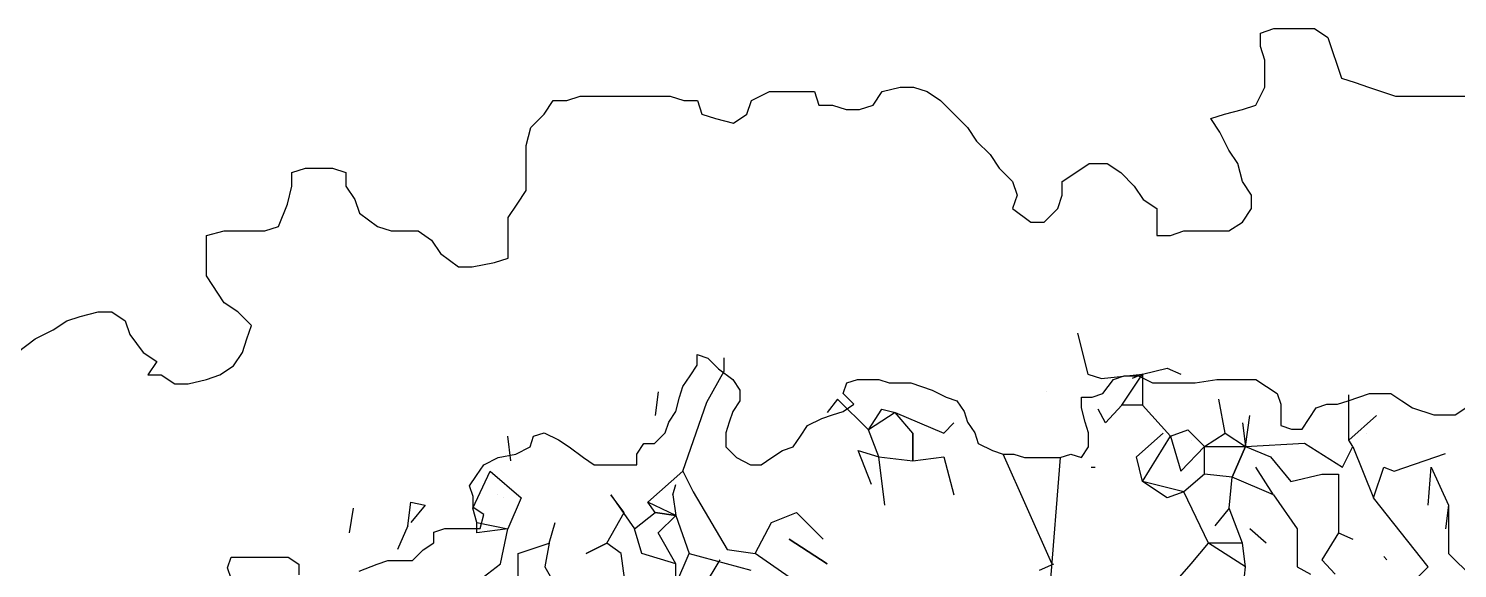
# Model space of a CAD drawing. Header units: inches. Extents: x -902 to 12417, y -2973 to 6117.
# Drawn here: x 1516.8 to 1768.8, y -1889.7 to -1794.4 of the extents above; entities that cross this region are included whole.
import ezdxf

# ---------------------------------------------------------------- set-up
doc = ezdxf.new("R2010")
doc.units = ezdxf.units.IN
doc.header["$MEASUREMENT"] = 0
doc.layers.add('pino marittimo', color=7, linetype='Continuous')

# ---------------------------------------------------------------- blocks, each defined once
blk = doc.blocks.new('alberello')
at = {"layer": 'pino marittimo'}
for p, q in [((153.0227, -0.1682), (153.0409, -0.2408)), ((152.3993, -0.2354), (152.3993, -0.2118)), ((152.3685, -0.2899), (152.3993, -0.2354)), ((153.0409, -0.2408), (153.0645, -0.2481)), ((153.0645, -0.2481), (153.1372, -0.2408)), ((153.1009, -0.2954), (153.1372, -0.2408)), ((153.1372, -0.2408), (153.1191, -0.2481)), ((153.1372, -0.2408), (153.1808, -0.2299)), ((153.1372, -0.2408), (153.1372, -0.2954)), ((153.1808, -0.2299), (153.2045, -0.2408)), ((152.283, -0.2717), (152.2776, -0.3135)), ((152.9682, -0.2717), (152.9682, -0.2717)), ((152.3266, -0.4117), (152.3685, -0.2899)), ((152.5993, -0.2845), (152.5811, -0.3081)), ((152.6538, -0.339), (152.5993, -0.2845)), ((153.1009, -0.2954), (153.0718, -0.3263)), ((153.1372, -0.2954), (153.1009, -0.2954)), ((153.1372, -0.2954), (153.1863, -0.3499)), ((153.2826, -0.3444), (153.2717, -0.2845)), ((153.5007, -0.3572), (153.5007, -0.2772)), ((152.6538, -0.339), (152.6774, -0.3026)), ((152.701, -0.3081), (152.6538, -0.339)), ((152.6774, -0.3026), (152.701, -0.3081)), ((152.7319, -0.3444), (152.701, -0.3081)), ((152.701, -0.3081), (152.7865, -0.3444)), ((152.7865, -0.3444), (152.8046, -0.3263)), ((153.0718, -0.3263), (153.0591, -0.3026)), ((153.3135, -0.3263), (153.319, -0.3681)), ((153.319, -0.3681), (153.3262, -0.3135)), ((153.5007, -0.3572), (153.5498, -0.3135)), ((152.0231, -0.3935), (152.0177, -0.3499)), ((152.672, -0.3862), (152.6538, -0.339)), ((152.7319, -0.3935), (152.7319, -0.3444)), ((152.7319, -0.3444), (152.7319, -0.3935)), ((153.1263, -0.3862), (153.1736, -0.3444)), ((153.1372, -0.4299), (153.1863, -0.3499)), ((153.1863, -0.3499), (153.2172, -0.339)), ((153.1863, -0.3499), (153.2045, -0.4117)), ((153.2172, -0.339), (153.2463, -0.3681)), ((153.2463, -0.3681), (153.2826, -0.3444)), ((153.2826, -0.3444), (153.319, -0.3681)), ((153.5316, -0.3444), (153.5316, -0.3444)), ((152.6592, -0.4353), (152.6356, -0.3753)), ((152.6356, -0.3753), (152.672, -0.3862)), ((153.2045, -0.4117), (153.2463, -0.3681)), ((153.2227, -0.3572), (153.2227, -0.3572)), ((153.2463, -0.4171), (153.2463, -0.3681)), ((153.2463, -0.3681), (153.319, -0.3681)), ((153.319, -0.3681), (153.2953, -0.4226)), ((153.2953, -0.4226), (153.319, -0.3681)), ((153.319, -0.3681), (153.4226, -0.3626)), ((153.319, -0.3681), (153.3626, -0.3862)), ((153.4226, -0.3626), (153.4898, -0.4044)), ((153.4898, -0.4044), (153.508, -0.3681)), ((153.508, -0.3681), (153.5007, -0.3572)), ((153.508, -0.3681), (153.5443, -0.4589)), ((152.6829, -0.4717), (152.672, -0.3862)), ((152.672, -0.3862), (152.7319, -0.3935)), ((152.7319, -0.3935), (152.7865, -0.3862)), ((152.7865, -0.3862), (152.8046, -0.4535)), ((152.7865, -0.3862), (152.7865, -0.3862)), ((152.7865, -0.3862), (152.8046, -0.4535)), ((152.9918, -0.3878), (152.9737, -0.6171)), ((153.1372, -0.4299), (153.1263, -0.3862)), ((153.3626, -0.3862), (153.3989, -0.4299)), ((153.5807, -0.4117), (153.6716, -0.3808)), ((151.9559, -0.4771), (151.9868, -0.4117)), ((151.9868, -0.4117), (152.0413, -0.4589)), ((152.2649, -0.4662), (152.3266, -0.4117)), ((152.3266, -0.4117), (152.3448, -0.448)), ((153.0464, -0.4044), (153.0536, -0.4044)), ((153.2463, -0.4171), (153.2099, -0.448)), ((153.2953, -0.4226), (153.2463, -0.4171)), ((153.2899, -0.4771), (153.2953, -0.4226)), ((153.368, -0.4535), (153.2953, -0.4226)), ((153.368, -0.4535), (153.3371, -0.4044)), ((153.3989, -0.4299), (153.4535, -0.4171)), ((153.4535, -0.4171), (153.4825, -0.4171)), ((153.4535, -0.4171), (153.4825, -0.4171)), ((153.4825, -0.4171), (153.4825, -0.5207)), ((153.5443, -0.4589), (153.5625, -0.4044)), ((153.5625, -0.4044), (153.5807, -0.4117)), ((153.6407, -0.4717), (153.6461, -0.4044)), ((153.6461, -0.4044), (153.677, -0.4717)), ((151.9995, -0.4535), (151.9995, -0.4535)), ((152.2231, -0.4844), (152.1994, -0.4535)), ((152.1994, -0.4535), (152.2412, -0.5135)), ((152.3085, -0.4535), (152.3139, -0.4353)), ((152.3085, -0.4535), (152.3139, -0.4898)), ((152.3448, -0.448), (152.4048, -0.5498)), ((153.2099, -0.448), (153.1372, -0.4299)), ((153.1808, -0.4589), (153.1372, -0.4299)), ((153.2099, -0.448), (153.1808, -0.4589)), ((153.2535, -0.5389), (153.2099, -0.448)), ((153.368, -0.4535), (153.4098, -0.5135)), ((151.7451, -0.4771), (151.7378, -0.5207)), ((151.8414, -0.508), (151.8468, -0.4662)), ((151.8468, -0.4662), (151.8723, -0.4717)), ((151.8723, -0.4717), (151.8468, -0.5026)), ((151.9632, -0.5026), (151.9559, -0.4771)), ((152.0104, -0.4589), (152.0104, -0.4589)), ((152.0413, -0.4589), (152.0177, -0.5135)), ((152.3139, -0.4898), (152.2649, -0.4662)), ((152.2776, -0.4844), (152.2649, -0.4662)), ((153.2899, -0.4771), (153.2645, -0.508)), ((153.3135, -0.5389), (153.2899, -0.4771)), ((153.6407, -0.5807), (153.5443, -0.4589)), ((153.677, -0.4717), (153.6716, -0.5135)), ((153.677, -0.4717), (153.677, -0.5571)), ((151.9632, -0.5026), (152.0177, -0.5135)), ((151.9632, -0.5207), (151.9632, -0.5026)), ((152.0904, -0.5389), (152.1013, -0.5026)), ((152.1922, -0.5389), (152.2231, -0.4844)), ((152.2412, -0.5135), (152.2776, -0.4844)), ((152.3139, -0.4898), (152.2776, -0.4844)), ((152.2776, -0.4844), (152.3139, -0.4898)), ((152.283, -0.5207), (152.3139, -0.4898)), ((152.3139, -0.4898), (152.3376, -0.5571)), ((152.4539, -0.5571), (152.483, -0.5026)), ((152.483, -0.5026), (152.5266, -0.4844)), ((152.5266, -0.4844), (152.5447, -0.5026)), ((152.5447, -0.5026), (152.5738, -0.5316)), ((151.8414, -0.508), (151.8232, -0.5498)), ((152.0177, -0.5135), (151.9632, -0.5207)), ((152.005, -0.5753), (152.0177, -0.5135)), ((152.254, -0.5571), (152.2412, -0.5135)), ((152.3139, -0.5753), (152.283, -0.5207)), ((152.5556, -0.5135), (152.5556, -0.5135)), ((153.3553, -0.5389), (153.3262, -0.5135)), ((153.4098, -0.5135), (153.4098, -0.5807)), ((153.4825, -0.5207), (153.4535, -0.568)), ((153.4825, -0.5207), (153.508, -0.5316)), ((152.0359, -0.5571), (152.0904, -0.5389)), ((152.0904, -0.5389), (152.0831, -0.5807)), ((152.1922, -0.5389), (152.1558, -0.5571)), ((152.1558, -0.5571), (152.1922, -0.5389)), ((152.2176, -0.5571), (152.1922, -0.5389)), ((152.4048, -0.5498), (152.4539, -0.5571)), ((152.5811, -0.5753), (152.5138, -0.5316)), ((152.5138, -0.5316), (152.5811, -0.5753)), ((153.2227, -0.5753), (153.2535, -0.5389)), ((153.3135, -0.5389), (153.2535, -0.5389)), ((153.319, -0.5807), (153.2535, -0.5389)), ((153.319, -0.5807), (153.3135, -0.5389)), ((151.9741, -0.5989), (152.005, -0.5753)), ((152.0359, -0.6352), (152.0359, -0.5571)), ((152.0359, -0.5571), (152.0359, -0.5571)), ((152.2285, -0.6352), (152.2176, -0.5571)), ((152.3139, -0.5753), (152.254, -0.5571)), ((152.3139, -0.6116), (152.3376, -0.5571)), ((152.3139, -0.6116), (152.3139, -0.5753)), ((152.3376, -0.5571), (152.4466, -0.5862)), ((152.363, -0.6171), (152.3921, -0.568)), ((152.5138, -0.5989), (152.4539, -0.5571)), ((152.9555, -0.5862), (152.9809, -0.5753)), ((153.1863, -0.6171), (153.2227, -0.5753)), ((153.4535, -0.568), (153.4771, -0.5934)), ((153.5625, -0.5625), (153.568, -0.568)), ((153.677, -0.5571), (153.7188, -0.5989)), ((152.0831, -0.5807), (152.114, -0.6352)), ((153.3135, -0.6298), (153.319, -0.5807)), ((153.4098, -0.5807), (153.4335, -0.5934)), ((153.5916, -0.6298), (153.6407, -0.5807))]:
    blk.add_line(p, q, dxfattribs=at)
for points in [[(151.1524, -0.2023), (151.1842, -0.1785), (151.216, -0.1626), (151.2398, -0.1467), (151.2636, -0.1388), (151.2954, -0.1308), (151.3192, -0.1308), (151.3431, -0.1467), (151.351, -0.1705), (151.3748, -0.2023), (151.3987, -0.2181), (151.3828, -0.242), (151.4066, -0.242), (151.4305, -0.2578), (151.4543, -0.2578), (151.4861, -0.2499), (151.5099, -0.242), (151.5337, -0.2261), (151.5496, -0.2023), (151.5576, -0.1785), (151.5655, -0.1546), (151.5417, -0.1308), (151.5178, -0.1149), (151.4861, -0.0673), (151.4861, 0.0041), (151.5178, 0.0121), (151.5893, 0.0121), (151.6132, 0.02), (151.6291, 0.0597), (151.637, 0.0914), (151.637, 0.1153), (151.6608, 0.1232), (151.7085, 0.1232), (151.7323, 0.1153), (151.7323, 0.0914), (151.7482, 0.0676), (151.7562, 0.0438), (151.788, 0.02), (151.8118, 0.0121), (151.8595, 0.0121), (151.8833, -0.0038), (151.8992, -0.0276), (151.931, -0.0514), (151.9548, -0.0514), (151.9945, -0.0435), (152.0183, -0.0356), (152.0183, 0.0359), (152.0342, 0.0597), (152.0501, 0.0835), (152.0501, 0.1629), (152.0581, 0.1946), (152.0819, 0.2185), (152.0978, 0.2423), (152.1216, 0.2423), (152.1455, 0.2502), (152.3043, 0.2502), (152.3282, 0.2423), (152.352, 0.2423), (152.3599, 0.2185), (152.3838, 0.2105), (152.4156, 0.2026), (152.4394, 0.2185), (152.4473, 0.2423), (152.4791, 0.2582), (152.5586, 0.2582), (152.5665, 0.2343), (152.5903, 0.2343), (152.6142, 0.2264), (152.638, 0.2264), (152.6618, 0.2343), (152.6777, 0.2582), (152.7095, 0.2661), (152.7333, 0.2661), (152.7572, 0.2582), (152.781, 0.2423), (152.8048, 0.2185), (152.8287, 0.1946), (152.8446, 0.1708), (152.8684, 0.147), (152.8843, 0.1232), (152.9081, 0.0994), (152.9161, 0.0756), (152.9081, 0.0518), (152.9399, 0.0279), (152.9637, 0.0279), (152.9876, 0.0518), (152.9955, 0.0756), (152.9955, 0.0994), (153.0193, 0.1153), (153.0432, 0.1311), (153.0749, 0.1311), (153.0988, 0.1153), (153.1226, 0.0914), (153.1385, 0.0676), (153.1623, 0.0518), (153.1623, 0.0041), (153.1862, 0.0041), (153.21, 0.0121), (153.2894, 0.0121), (153.3133, 0.0279), (153.3292, 0.0518), (153.3292, 0.0756), (153.3133, 0.0994), (153.3053, 0.1311), (153.2894, 0.155), (153.2736, 0.1867), (153.2577, 0.2105), (153.2815, 0.2185), (153.3133, 0.2264), (153.3371, 0.2343), (153.353, 0.2661), (153.353, 0.3137), (153.3451, 0.3375), (153.3451, 0.3613), (153.3689, 0.3693), (153.4404, 0.3693), (153.4642, 0.3534), (153.488, 0.282), (153.5119, 0.274), (153.5357, 0.2661), (153.5834, 0.2502), (153.7105, 0.2502)], [(151.5299, -0.6009), (151.5236, -0.5821), (151.5299, -0.5633), (151.6303, -0.5633), (151.6491, -0.5759), (151.6491, -0.5947)], [(151.7558, -0.5884), (151.7871, -0.5759), (151.806, -0.5696), (151.8499, -0.5696), (151.8687, -0.5508), (151.8875, -0.5383), (151.8875, -0.5194), (151.9064, -0.5132), (151.9691, -0.5132), (151.9754, -0.4881), (151.9565, -0.4756), (151.9565, -0.4567), (151.9503, -0.4379), (151.9628, -0.4191), (151.9754, -0.4003), (152.0005, -0.3878), (152.0318, -0.3815), (152.0569, -0.369), (152.0632, -0.3502), (152.082, -0.3439), (152.1071, -0.3564), (152.126, -0.369), (152.1511, -0.3878), (152.1699, -0.4003), (152.2452, -0.4003), (152.2452, -0.3815), (152.2577, -0.3627), (152.2765, -0.3627), (152.2954, -0.3439), (152.3016, -0.3251), (152.3142, -0.3063), (152.3205, -0.2812), (152.3267, -0.2624), (152.3393, -0.2436), (152.3518, -0.2248), (152.3518, -0.206), (152.3707, -0.2122), (152.3895, -0.231), (152.4146, -0.2499), (152.4271, -0.2687), (152.4271, -0.2875), (152.4146, -0.3063), (152.4083, -0.3251), (152.402, -0.3439), (152.402, -0.369), (152.4208, -0.3878), (152.4459, -0.4003), (152.4648, -0.4003), (152.4836, -0.3878), (152.5024, -0.3752), (152.5212, -0.369), (152.5338, -0.3502), (152.5463, -0.3314), (152.5714, -0.3188), (152.5903, -0.3125), (152.6091, -0.3063), (152.6279, -0.2937), (152.6091, -0.2749), (152.6154, -0.2561), (152.6342, -0.2499), (152.6718, -0.2499), (152.6906, -0.2561), (152.7283, -0.2561), (152.7659, -0.2687), (152.791, -0.2812), (152.8099, -0.2875), (152.8224, -0.3063), (152.8287, -0.3251), (152.8412, -0.3439), (152.8475, -0.3627), (152.8726, -0.3752), (152.8914, -0.3815), (152.9102, -0.3815), (152.9291, -0.3878), (152.9918, -0.3878), (153.0106, -0.3815), (153.0295, -0.3878), (153.042, -0.369), (153.042, -0.3439), (153.0357, -0.3251), (153.0295, -0.3), (153.0295, -0.2812), (153.0483, -0.2812), (153.0671, -0.2749), (153.0859, -0.2499), (153.1048, -0.2436), (153.1299, -0.2436), (153.1549, -0.2561), (153.2302, -0.2561), (153.2679, -0.2499), (153.3369, -0.2499), (153.3557, -0.2624), (153.3746, -0.2749), (153.3808, -0.2937), (153.3808, -0.3314), (153.3997, -0.3376), (153.4185, -0.3376), (153.431, -0.3188), (153.4436, -0.3), (153.4624, -0.2937), (153.4812, -0.2937), (153.5, -0.2875), (153.5377, -0.2749), (153.5753, -0.2749), (153.5942, -0.2875), (153.613, -0.3), (153.6506, -0.3125), (153.6883, -0.3125), (153.7071, -0.3)], [(152.977, -0.5749), (152.8914, -0.3815)]]:
    blk.add_lwpolyline(points, dxfattribs=at)

msp = doc.modelspace()

# ---------------------------------------------------------------- block references
at = {"xscale": 100, "yscale": 100, "zscale": 100}
msp.add_blockref('alberello', (-13600.48, -1831.38), dxfattribs=at)

doc.saveas('drawing.dxf')
